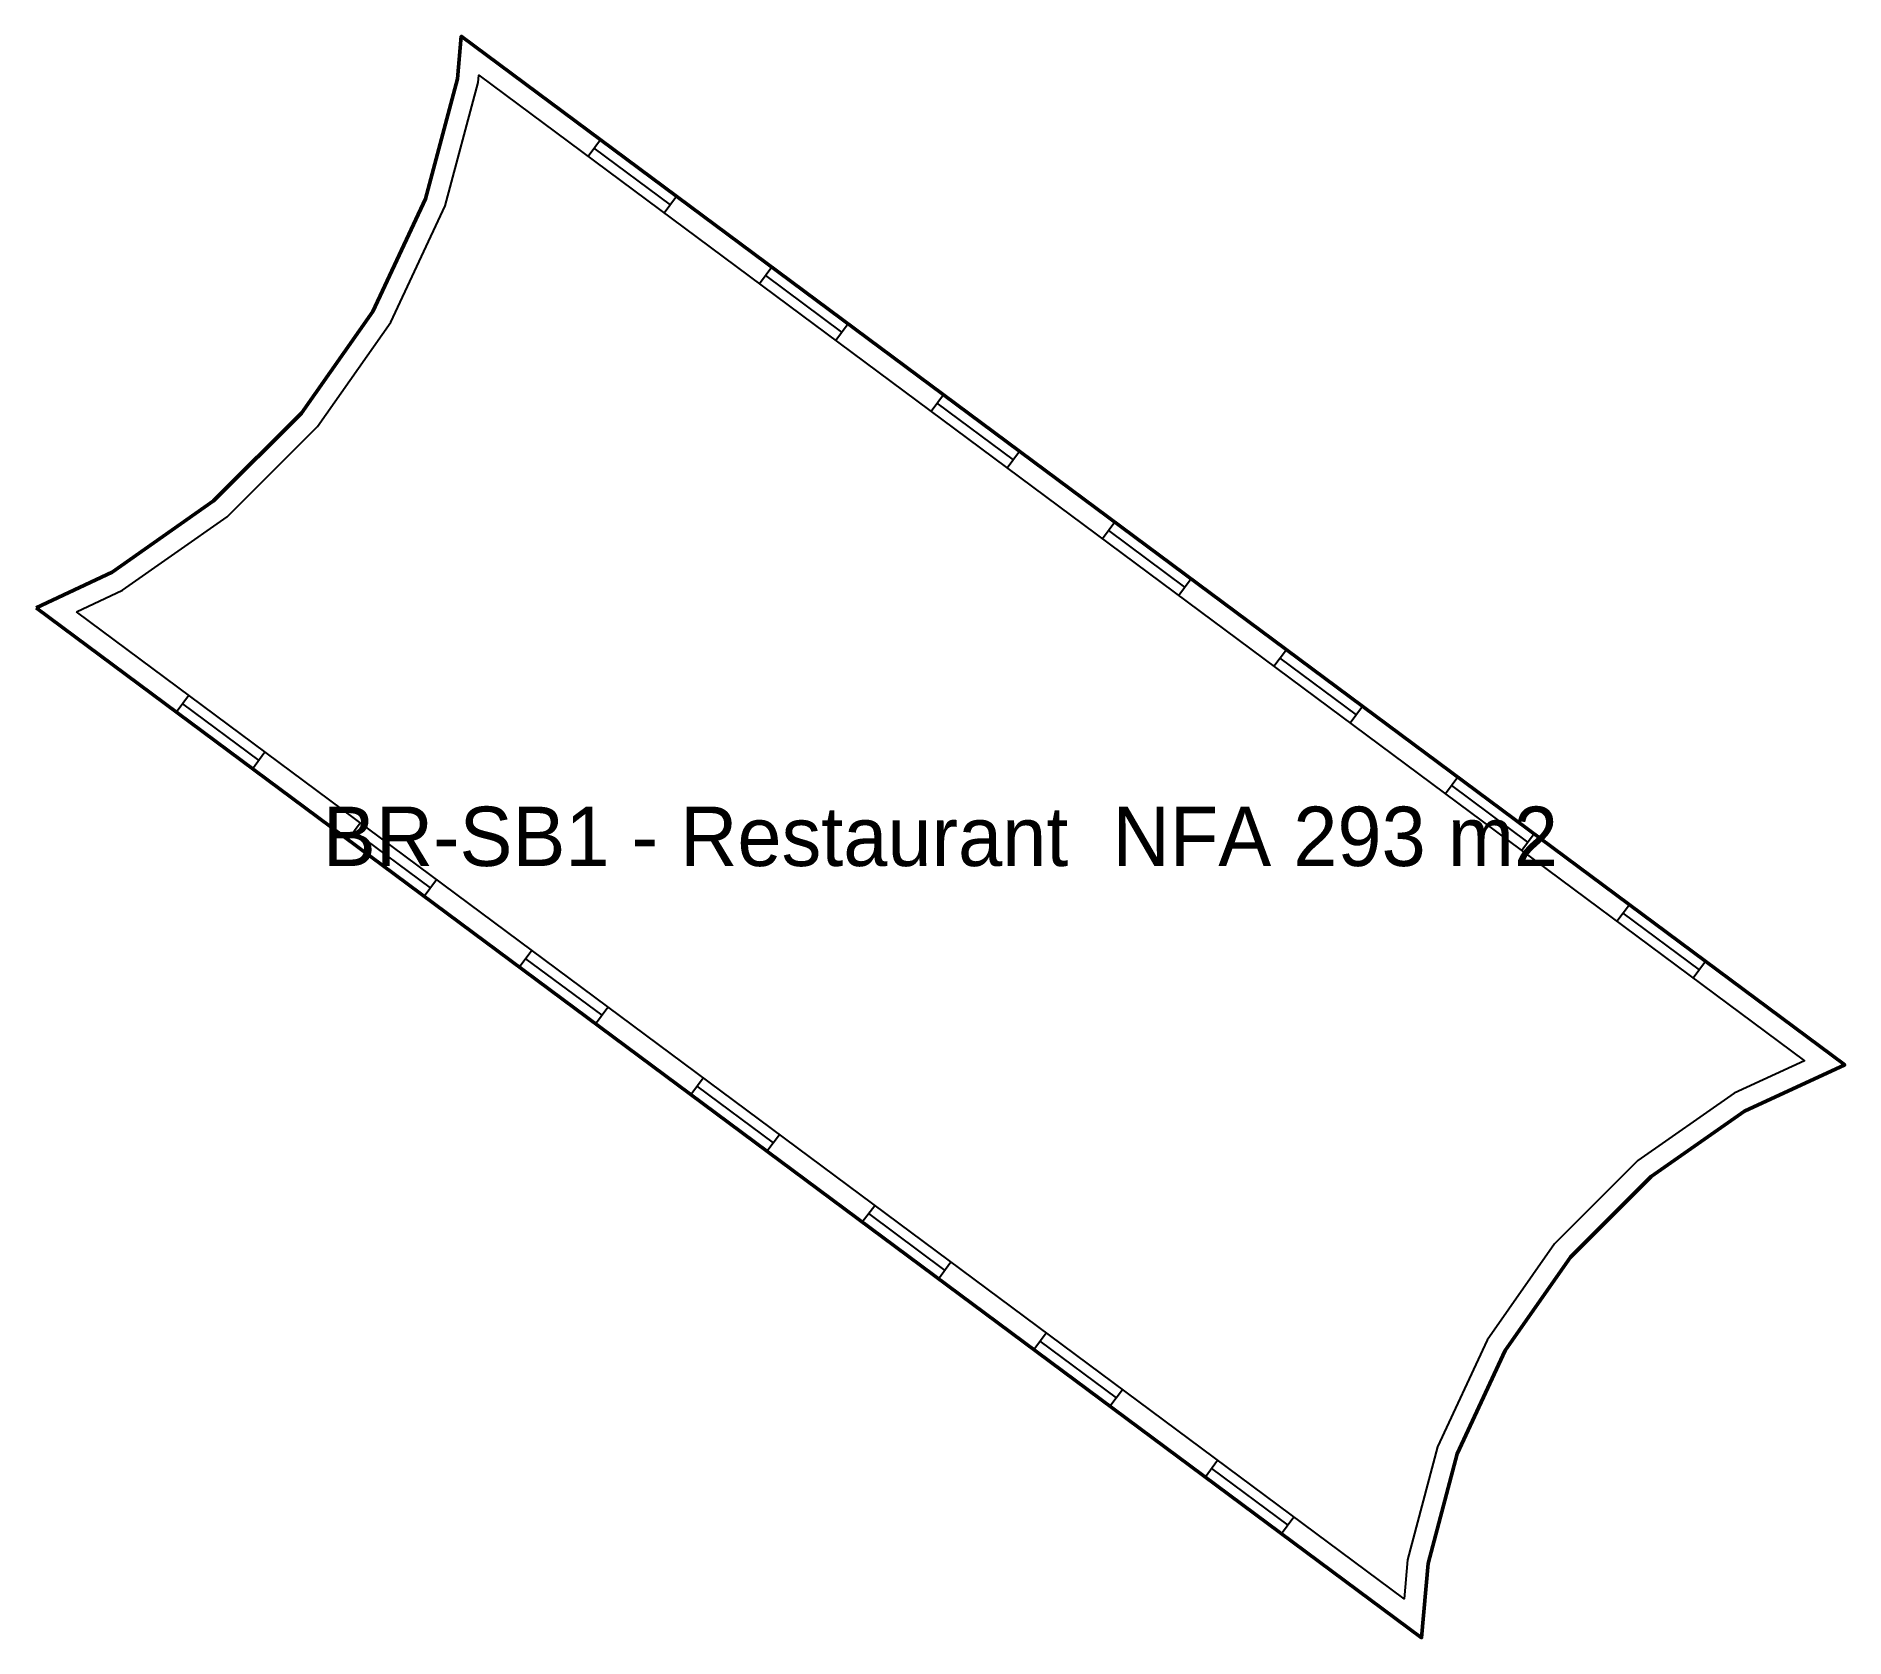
# Model space of a CAD drawing. Header units: metres. Extents: x 28.7 to 59.2, y -26.3 to 0.6.
import ezdxf
from ezdxf.enums import TextEntityAlignment as Align

# ---------------------------------------------------------------- set-up
doc = ezdxf.new("R2010")
doc.units = ezdxf.units.M
for name, color, linetype in [('TEXT', 250, 'Continuous'), ('WALL', 7, 'Continuous'), ('WINDOW', 5, 'Continuous')]:
    doc.layers.add(name, color=color, linetype=linetype)

msp = doc.modelspace()

# ---------------------------------------------------------------- linework, layer by layer
at = {"layer": 'WALL', "lineweight": 50}
msp.add_lwpolyline([(28.72, -8.99), (52.06, -26.34), (52.17, -25.09), (52.66, -23.24), (53.47, -21.5), (54.57, -19.93), (55.93, -18.57), (57.5, -17.47), (59.19, -16.69), (35.88, 0.64), (35.82, -0.08), (35.28, -2.1), (34.39, -4), (33.19, -5.71), (31.71, -7.19), (30, -8.39)], close=True, dxfattribs=at)
at = {"layer": 'WALL'}
msp.add_lwpolyline([(29.399, -9.058), (30.176, -8.694), (31.936, -7.459), (33.459, -5.936), (34.694, -4.176), (35.61, -2.22), (36.166, -0.14), (36.176, -0.017), (58.508, -16.619), (57.325, -17.165), (55.704, -18.301), (54.301, -19.704), (53.166, -21.324), (52.33, -23.12), (51.824, -25.029), (51.766, -25.686), (29.399, -9.058)], close=True, dxfattribs=at)
at = {"layer": 'WINDOW'}
for p, q in [((38.226, -1.104), (38.017, -1.385)), ((39.405, -2.199), (38.121, -1.244)), ((39.51, -2.059), (39.301, -2.34)), ((41.115, -3.252), (40.906, -3.533)), ((42.295, -4.347), (41.01, -3.392)), ((42.399, -4.207), (42.19, -4.487)), ((44.004, -5.4), (43.795, -5.681)), ((45.184, -6.495), (43.9, -5.54)), ((45.288, -6.354), (45.079, -6.635)), ((46.893, -7.548), (46.684, -7.829)), ((48.073, -8.643), (46.789, -7.688)), ((48.177, -8.502), (47.968, -8.783)), ((49.782, -9.696), (49.573, -9.976)), ((50.962, -10.791), (49.678, -9.836)), ((31.08, -10.745), (31.289, -10.464)), ((31.185, -10.604), (32.469, -11.559)), ((51.066, -10.65), (50.857, -10.931)), ((32.364, -11.699), (32.573, -11.418)), ((52.671, -11.843), (52.462, -12.124)), ((53.851, -12.939), (52.567, -11.984)), ((33.97, -12.892), (34.178, -12.611)), ((34.074, -12.752), (35.358, -13.706)), ((53.955, -12.798), (53.746, -13.079)), ((35.254, -13.847), (35.462, -13.566)), ((55.56, -13.991), (55.351, -14.272)), ((56.74, -15.086), (55.456, -14.132)), ((36.859, -15.04), (37.068, -14.759)), ((36.963, -14.9), (38.247, -15.854)), ((56.844, -14.946), (56.635, -15.227)), ((38.143, -15.995), (38.352, -15.714)), ((39.748, -17.188), (39.957, -16.907)), ((39.852, -17.047), (41.136, -18.002)), ((41.032, -18.142), (41.241, -17.861)), ((42.637, -19.335), (42.846, -19.055)), ((42.742, -19.195), (44.026, -20.15)), ((43.921, -20.29), (44.13, -20.009)), ((45.526, -21.483), (45.735, -21.202)), ((45.631, -21.343), (46.915, -22.297)), ((46.81, -22.438), (47.019, -22.157)), ((48.416, -23.631), (48.624, -23.35)), ((48.52, -23.49), (49.804, -24.445)), ((49.7, -24.585), (49.908, -24.304))]:
    msp.add_line(p, q, dxfattribs=at)

# ---------------------------------------------------------------- texts
at = {"layer": 'TEXT'}
msp.add_text('BR-SB1 - Restaurant  NFA 293 m2', height=1, dxfattribs=at).set_placement((43.954, -12.839), align=Align.MIDDLE_CENTER)

doc.saveas('drawing.dxf')
